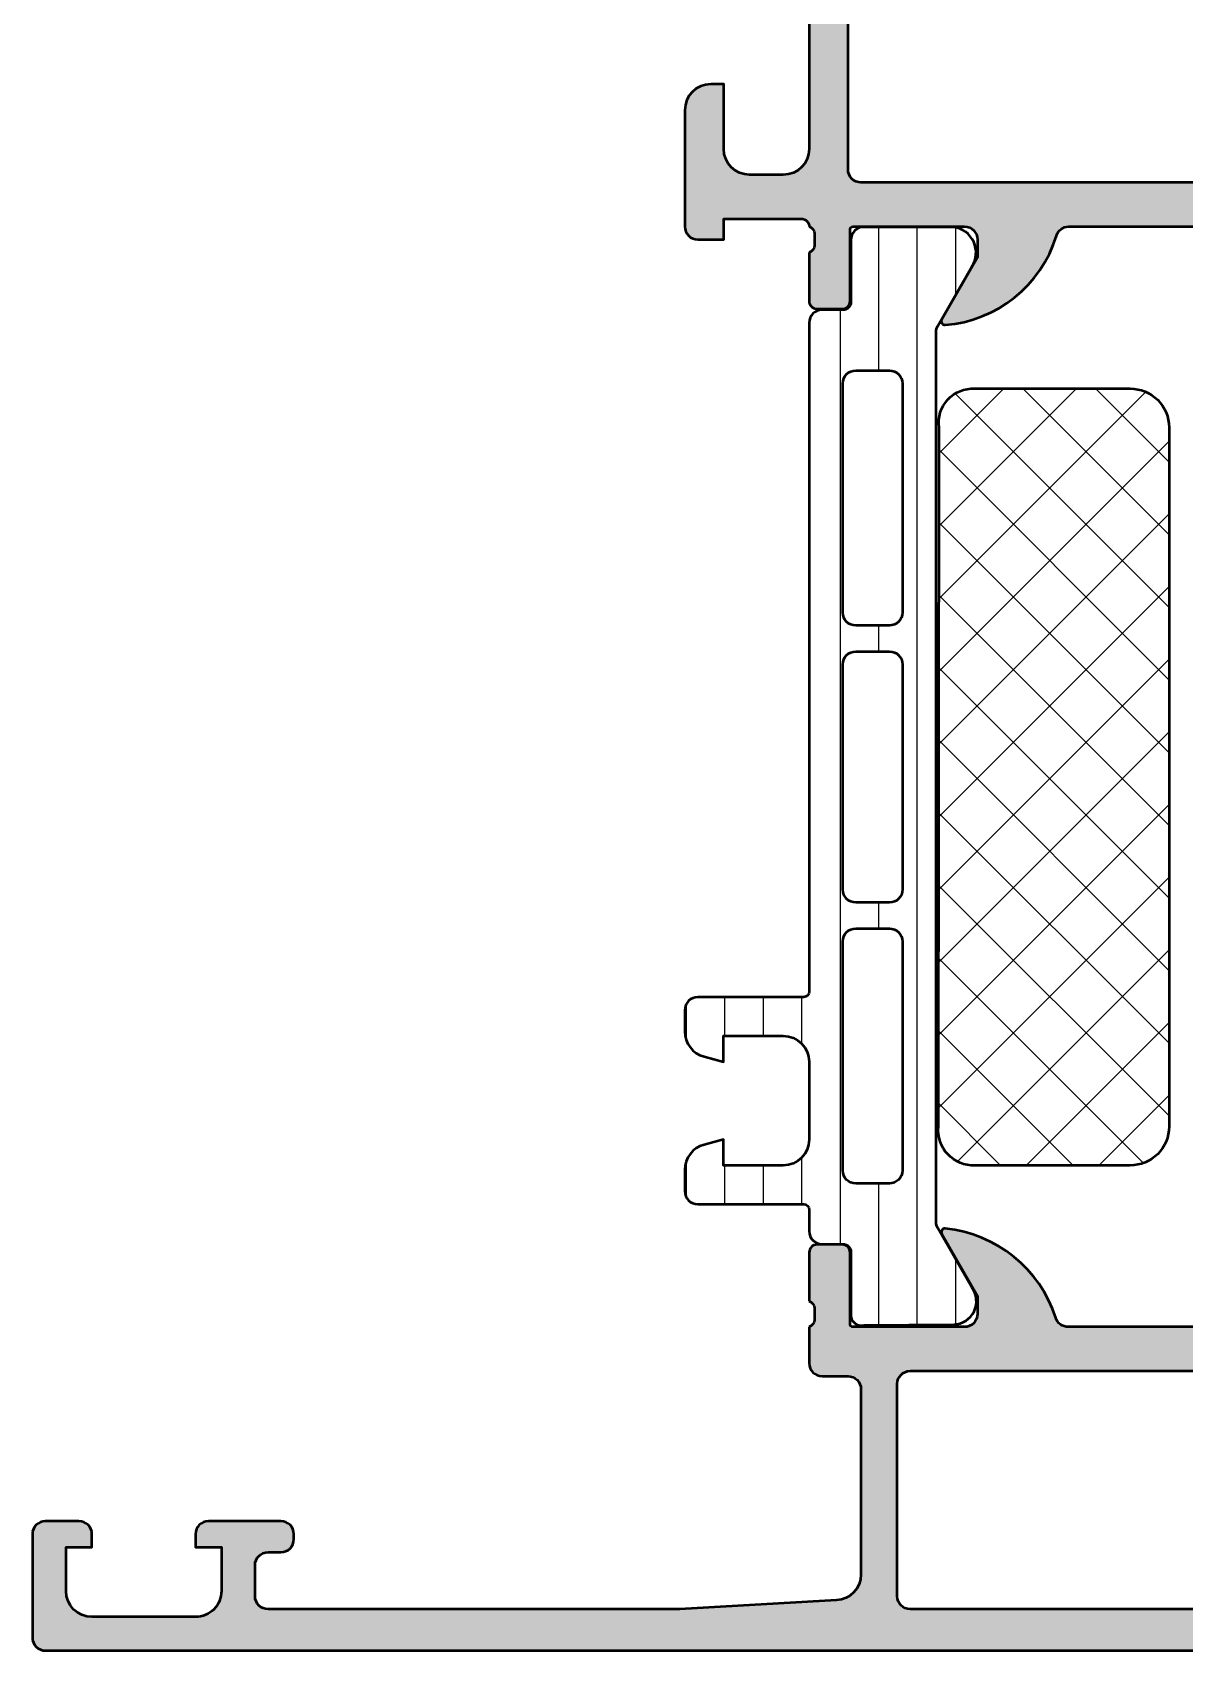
# Model space of a CAD drawing. Extents: x 0 to 104, y 0 to 125.
# Drawn here: x 0 to 44.5, y 0 to 62.5 of the extents above; entities that cross this region are included whole.
import ezdxf

# ---------------------------------------------------------------- set-up
doc = ezdxf.new("R2010")
doc.units = 0
for name, color, linetype, lineweight in [('0S-Alu contour', 7, 'Continuous', 50), ('0S-Alu hatch', 252, 'Continuous', 25), ('0S-Plastic contour', 254, 'Continuous', 50), ('0S-Plastic hatch', 253, 'Continuous', 25), ('0S-PT contour', 91, 'Continuous', 50), ('0S-PT hatch', 103, 'Continuous', 25)]:
    doc.layers.add(name, color=color, linetype=linetype, lineweight=lineweight)

# ---------------------------------------------------------------- blocks, each defined once
blk = doc.blocks.new('345240__E3D02353_6C5F_4581_84E4_8FFC567F9FB7_')
at = {"layer": '0S-Alu hatch'}
h = blk.add_hatch(color=256, dxfattribs=at)
edge = h.paths.add_edge_path()
edge.add_line((30.49999809265138, 10.59999847412109), (31.49999809265136, 10.59999847412109))
edge.add_ellipse((31.49999809265137, 10.09999847412109), major_axis=(-0.5000000000000018, 0), ratio=1, start_angle=180, end_angle=270.0000000000004, ccw=False)
edge.add_line((31.99999809265137, 10.09999847412109), (31.99999809265138, 2.944488525390623))
edge.add_ellipse((31.00000742106394, 2.944476820800793), major_axis=(-0.9999906716559323, 0), ratio=1, start_angle=93.26926935200993, end_angle=180.0006706298244, ccw=False)
edge.add_line((31.05703544616699, 1.94611358642578), (24.99999999999999, 1.599998474121093))
edge.add_line((24.99999999999999, 1.599998474121093), (9.100006103515621, 1.599998474121093))
edge.add_ellipse((9.100002464158987, 2.099994834764455), major_axis=(-0.4999963606566068, 0), ratio=1, start_angle=-0.000417042864683026, end_angle=90.0004170425861, ccw=False)
edge.add_line((8.600006103515625, 2.09999847412352), (8.600006103515625, 3.300003051757812))
edge.add_ellipse((9.100008844383236, 3.300000310890201), major_axis=(-0.5000027408751234, 0), ratio=1, start_angle=270.00031407857114, end_angle=359.99968592151924, ccw=False)
edge.add_line((9.100006103515623, 3.800003051757812), (9.600006103515621, 3.800003051757812))
edge.add_arc((9.600018985091804, 4.29999017018163), 0.4999871185897585, 269.9985238420723, 360.0014761578453)
edge.add_line((10.10000610351562, 4.300003051757094), (10.10000610351562, 4.499999999999999))
edge.add_arc((9.600019903500325, 4.500013799984704), 0.4999862002057406, 359.9984185945515, 450.0015814054072)
edge.add_line((9.600006103515629, 5), (6.79998779296875, 5))
edge.add_arc((6.800036528742742, 4.499951264226007), 0.5000487381489366, 90.00558416400727, 179.994415836045)
edge.add_line((6.29998779296875, 4.499999999999542), (6.29998779296875, 4))
edge.add_line((6.29998779296875, 4), (7.29998779296875, 4))
edge.add_line((7.29998779296875, 4), (7.299987792968751, 2.300003051757813))
edge.add_ellipse((6.300035042676397, 2.299955803026453), major_axis=(-0.9999527514086279, 0), ratio=1, start_angle=89.99904127429778, end_angle=180.0027072806921, ccw=False)
edge.add_line((6.300018310546877, 1.300003051757812), (2.29998779296875, 1.300003051757812))
edge.add_ellipse((2.300030971468327, 2.300046230257389), major_axis=(-1.000043179431727, 0), ratio=1, start_angle=0.00247383901108833, end_angle=89.99752616102683, ccw=False)
edge.add_line((1.29998779296875, 2.300003051757153), (1.29998779296875, 4))
edge.add_line((1.29998779296875, 4), (2.29998779296875, 4))
edge.add_line((2.29998779296875, 4), (2.29998779296875, 4.500000000000001))
edge.add_arc((1.80003856548356, 4.500050770347224), 0.4999492300630801, 359.9941815559002, 450.0023212804759)
edge.add_line((1.800018310546874, 5), (0.5000000000000014, 5))
edge.add_arc((0.4999963606433605, 4.500003639356639), 0.4999963606566056, 89.99958295741315, 180.0004170428646)
edge.add_line((1e-16, 4.499999999997574), (0, 0.5))
edge.add_arc((0.4999963606433596, 0.4999963606433596), 0.4999963606566047, 179.9995829571354, 270.0004170425868)
edge.add_line((0.5, 1e-16), (103.4999847412109, 0))
edge.add_arc((103.4999883805676, 0.4999963606433225), 0.4999963606565677, 269.999582957409, 360.0004170428646)
edge.add_line((103.9999847412109, 0.5000000000023873), (103.9999847412109, 4.5))
edge.add_arc((103.4999883805676, 4.500003639356672), 0.4999963606565731, 359.9995829571354, 450.000417042591)
edge.add_line((103.4999847412109, 5), (102.199966430664, 5))
edge.add_arc((102.1999461757273, 4.50005077034724), 0.4999492300630647, 89.99767871952236, 180.0058184440372)
edge.add_line((101.6999969482422, 4.50000000000017), (101.6999969482422, 4))
edge.add_line((101.6999969482422, 4), (102.6999969482422, 4))
edge.add_line((102.6999969482422, 4), (102.6999969482422, 2.300003051757795))
edge.add_ellipse((101.6999537697426, 2.300046230257377), major_axis=(-1.000043179431718, 0), ratio=1, start_angle=90.00247383897272, end_angle=179.9975261609891, ccw=False)
edge.add_line((101.6999969482422, 1.300003051757812), (97.69996643066408, 1.300003051757812))
edge.add_ellipse((97.6999496985346, 2.299955803026481), major_axis=(-0.999952751408658, 0), ratio=1, start_angle=-0.0027072808267121218, end_angle=90.0009587257, ccw=False)
edge.add_line((96.69999694824222, 2.300003051758116), (96.6999969482422, 4))
edge.add_line((96.6999969482422, 4), (97.69999694824219, 4))
edge.add_line((97.69999694824219, 4), (97.69999694824219, 4.5))
edge.add_arc((97.19994821246819, 4.499951264225998), 0.5000487381489455, 0.0055841639549441, 89.99441583599162)
edge.add_line((97.19999694824219, 5), (94.3999786376953, 5))
edge.add_arc((94.39996483771061, 4.500013799984707), 0.499986200205745, 89.99841859459399, 180.0015814054484)
edge.add_line((93.89997863769531, 4.499999999999651), (93.89997863769531, 4.300003051757814))
edge.add_arc((94.39996575611912, 4.299990170181637), 0.4999871185897643, 179.9985238419079, 270.0014761579293)
edge.add_line((94.39997863769533, 3.800003051757812), (94.89997863769528, 3.800003051757812))
edge.add_ellipse((94.89997589682768, 3.300000310890186), major_axis=(-0.5000027408751385, 0), ratio=1, start_angle=180.0003140784808, end_angle=269.99968592142864, ccw=False)
edge.add_line((95.39997863769531, 3.300003051757018), (95.3999786376953, 2.099998474121103))
edge.add_ellipse((94.89998227705193, 2.099994834764458), major_axis=(-0.4999963606566104, 0), ratio=1, start_angle=89.99958295741868, end_angle=180.0004170428646, ccw=False)
edge.add_line((94.89997863769534, 1.599998474121093), (78.9999771118164, 1.599998474121093))
edge.add_line((78.9999771118164, 1.599998474121093), (72.94294738769531, 1.946113586425779))
edge.add_ellipse((72.99997541279838, 2.94447682080081), major_axis=(-0.9999906716559552, 0), ratio=1, start_angle=-0.0006706298242988851, end_angle=86.7307306479891, ccw=False)
edge.add_line((71.99998474121092, 2.944488525390114), (71.99998474121092, 10.09999847412111))
edge.add_ellipse((72.49998474121094, 10.09999847412108), major_axis=(-0.5000000000000142, 0), ratio=1, start_angle=270.00000000000165, end_angle=360, ccw=False)
edge.add_line((72.49998474121092, 10.59999847412109), (73.49998474121095, 10.59999847412109))
edge.add_arc((73.49998474121095, 11.09999847412107), 0.4999999999999858, 270, 360)
edge.add_line((73.99998474121094, 11.09999847412107), (73.99998474121092, 12.5))
edge.add_ellipse((74.07882118775393, 12.7675205919931), major_axis=(-0.2788950563274124, 0), ratio=1, start_angle=-1.1645893740987958, end_angle=73.58012358051411, ccw=False)
edge.add_line((73.79998374121091, 12.77318899999148), (73.79998374121091, 13.22678299999147))
edge.add_ellipse((74.07885183685408, 13.23244365946852), major_axis=(-0.2789255417371574, 0), ratio=1, start_angle=-73.57540544464689, end_angle=1.162870072884573, ccw=False)
edge.add_line((73.99998474121092, 13.49998699999146), (73.99998474121092, 15.37999799999999))
edge.add_arc((73.69998474121093, 15.37999799999999), 0.2999999999999989, 0, 90)
edge.add_line((73.69998474121093, 15.67999799999999), (72.72001042216813, 15.67999799999999))
edge.add_arc((72.72001042216813, 15.379998), 0.2999999999999971, 90, 180)
edge.add_line((72.42001042216813, 15.379998), (72.42001042216813, 12.61999999999999))
edge.add_ellipse((72.30001042216811, 12.62), major_axis=(-0.1200000000000045, 0), ratio=1, start_angle=90, end_angle=180, ccw=False)
edge.add_line((72.30001042216811, 12.49999999999999), (67.99998474121092, 12.49999999999999))
edge.add_ellipse((67.99998474121091, 12.99999999999998), major_axis=(-0.4999999999999876, 0), ratio=1, start_angle=0, end_angle=90.00000000000159, ccw=False)
edge.add_line((67.49998474121092, 12.99999999999998), (67.49998474121094, 13.70000000000003))
edge.add_line((67.49998474121094, 13.70000000000003), (68.88148019883327, 16.09282032302753))
edge.add_arc((68.76186495656263, 16.16188021535166), 0.1381197846482947, 330.0000000000039, 455.6225775508073)
edge.add_arc((69.2382079823847, 11.32339113815214), 4.999999999999994, 95.62257755079347, 162.2515836439301)
edge.add_ellipse((63.99998474121097, 12.99999999999992), major_axis=(-0.4999999999999217, 0), ratio=1, start_angle=89.99999999999511, end_angle=162.2515836439282, ccw=False)
edge.add_line((63.99998474121093, 12.5), (39.99999809265137, 12.49999999999999))
edge.add_ellipse((39.99999809265144, 12.99999999999992), major_axis=(-0.499999999999929, 0), ratio=1, start_angle=17.748416356061682, end_angle=89.99999999999272, ccw=False)
edge.add_arc((34.76177485147764, 11.32339113815211), 5.000000000000074, 17.74841635607097, 84.37742244920729)
edge.add_arc((35.23811787729967, 16.1618802153517), 0.1381197846482991, 84.37742244920769, 210.000000000001)
edge.add_line((35.11850263502901, 16.09282032302755), (36.49999809265138, 13.70000000000001))
edge.add_line((36.49999809265138, 13.70000000000001), (36.49999809265138, 12.99999999999999))
edge.add_ellipse((35.99999809265139, 12.99999999999998), major_axis=(-0.4999999999999858, 0), ratio=1, start_angle=89.9999999999992, end_angle=180, ccw=False)
edge.add_line((35.99999809265138, 12.49999999999999), (31.69997241169415, 12.49999999999999))
edge.add_ellipse((31.69997241169416, 12.61999999999999), major_axis=(-0.1199999999999957, 0), ratio=1, start_angle=0, end_angle=89.99999999999488, ccw=False)
edge.add_line((31.57997241169417, 12.61999999999999), (31.57997241169416, 15.379998))
edge.add_arc((31.27997241169416, 15.37999799999999), 0.3000000000000025, 0, 90.00000000000205)
edge.add_line((31.27997241169415, 15.67999799999999), (30.29999809265137, 15.67999799999999))
edge.add_arc((30.29999809265137, 15.37999799999999), 0.2999999999999971, 90, 180)
edge.add_line((29.99999809265137, 15.37999799999999), (29.99999809265137, 13.49998699999148))
edge.add_ellipse((29.9211309970082, 13.23244365946854), major_axis=(-0.2789255417371538, 0), ratio=1, start_angle=178.8371299271139, end_angle=253.57540544464462, ccw=False)
edge.add_line((30.19999909265138, 13.22678299999148), (30.19999909265137, 12.77318899999148))
edge.add_ellipse((29.92116164610834, 12.7675205919931), major_axis=(-0.2788950563274165, 0), ratio=1, start_angle=106.41987641949089, end_angle=181.1645893740976, ccw=False)
edge.add_line((29.99999809265137, 12.5), (29.99999809265137, 11.09999847412109))
edge.add_arc((30.49999809265138, 11.09999847412109), 0.5000000000000018, 180, 270.0000000000004)
edge = h.paths.add_edge_path()
edge.add_line((33.39999389648437, 2.100006103515625), (33.39999389648437, 10.29999542236328))
edge.add_ellipse((33.89999389648437, 10.29999542236328), major_axis=(-0.5, 0), ratio=1, start_angle=270, end_angle=360, ccw=False)
edge.add_line((33.89999389648437, 10.79999542236328), (70.09999084472656, 10.79999542236328))
edge.add_ellipse((70.09999084472656, 10.29999542236328), major_axis=(-0.5, 0), ratio=1, start_angle=180, end_angle=270, ccw=False)
edge.add_line((70.59999084472656, 10.29999542236328), (70.59999084472656, 2.100006103515625))
edge.add_ellipse((70.09999084472656, 2.100006103515625), major_axis=(-0.5000000000000002, 0), ratio=1, start_angle=90, end_angle=180, ccw=False)
edge.add_line((70.09999084472656, 1.600006103515624), (33.89999389648437, 1.600006103515625))
edge.add_ellipse((33.89999389648437, 2.100006103515625), major_axis=(-0.5, 0), ratio=1, start_angle=0, end_angle=90, ccw=False)
at = {"layer": '0S-Alu contour', "color": 7}
for points in [[(31.27997241169415, 15.67999799999999), (30.29999809265137, 15.67999799999999)], [(35.11850263502901, 16.09282032302755), (36.49999809265138, 13.70000000000001), (36.49999809265138, 12.99999999999999)], [(67.49998474121092, 12.99999999999998), (67.49998474121094, 13.70000000000003), (68.88148019883327, 16.09282032302753)], [(73.69998474121093, 15.67999799999999), (72.72001042216813, 15.67999799999999)], [(29.99999809265137, 15.37999799999999), (29.99999809265137, 13.49998699999148)], [(31.57997241169417, 12.61999999999999), (31.57997241169416, 15.379998)], [(72.42001042216813, 15.379998), (72.42001042216813, 12.61999999999999)], [(73.99998474121092, 13.49998699999146), (73.99998474121092, 15.37999799999999)], [(30.19999909265138, 13.22678299999148), (30.19999909265137, 12.77318899999148)], [(73.79998374121091, 12.77318899999148), (73.79998374121091, 13.22678299999147)], [(29.99999809265137, 12.5), (29.99999809265137, 11.09999847412109)], [(35.99999809265138, 12.49999999999999), (31.69997241169415, 12.49999999999999)], [(63.99998474121093, 12.5), (39.99999809265137, 12.49999999999999)], [(72.30001042216811, 12.49999999999999), (67.99998474121092, 12.49999999999999)], [(73.99998474121094, 11.09999847412107), (73.99998474121092, 12.5)], [(33.89999389648437, 10.79999542236328), (70.09999084472656, 10.79999542236328)], [(30.49999809265138, 10.59999847412109), (31.49999809265136, 10.59999847412109)], [(31.99999809265137, 10.09999847412109), (31.99999809265138, 2.944488525390623)], [(33.39999389648437, 2.100006103515625), (33.39999389648437, 10.29999542236328)], [(70.59999084472656, 10.29999542236328), (70.59999084472656, 2.100006103515625)], [(71.99998474121092, 2.944488525390114), (71.99998474121092, 10.09999847412111)], [(72.49998474121092, 10.59999847412109), (73.49998474121095, 10.59999847412109)], [(1e-16, 4.499999999997574), (0, 0.5)], [(1.800018310546874, 5), (0.5000000000000014, 5)], [(1.29998779296875, 2.300003051757153), (1.29998779296875, 4), (2.29998779296875, 4), (2.29998779296875, 4.500000000000001)], [(6.29998779296875, 4.499999999999542), (6.29998779296875, 4), (7.29998779296875, 4), (7.299987792968751, 2.300003051757813)], [(9.600006103515629, 5), (6.79998779296875, 5)], [(10.10000610351562, 4.300003051757094), (10.10000610351562, 4.499999999999999)], [(93.89997863769531, 4.499999999999651), (93.89997863769531, 4.300003051757814)], [(97.19999694824219, 5), (94.3999786376953, 5)], [(96.69999694824222, 2.300003051758116), (96.6999969482422, 4), (97.69999694824219, 4), (97.69999694824219, 4.5)], [(101.6999969482422, 4.50000000000017), (101.6999969482422, 4), (102.6999969482422, 4), (102.6999969482422, 2.300003051757795)], [(103.4999847412109, 5), (102.199966430664, 5)], [(103.9999847412109, 0.5000000000023873), (103.9999847412109, 4.5)], [(9.100006103515623, 3.800003051757812), (9.600006103515621, 3.800003051757812)], [(94.39997863769533, 3.800003051757812), (94.89997863769528, 3.800003051757812)], [(8.600006103515625, 2.09999847412352), (8.600006103515625, 3.300003051757812)], [(95.39997863769531, 3.300003051757018), (95.3999786376953, 2.099998474121103)], [(31.05703544616699, 1.94611358642578), (24.99999999999999, 1.599998474121093), (9.100006103515621, 1.599998474121093)], [(94.89997863769534, 1.599998474121093), (78.9999771118164, 1.599998474121093), (72.94294738769531, 1.946113586425779)], [(6.300018310546877, 1.300003051757812), (2.29998779296875, 1.300003051757812)], [(70.09999084472656, 1.600006103515624), (33.89999389648437, 1.600006103515625)], [(101.6999969482422, 1.300003051757812), (97.69996643066408, 1.300003051757812)], [(0.5, 1e-16), (103.4999847412109, 0)]]:
    blk.add_lwpolyline(points, dxfattribs=at)
for centre, radius, start, end in [((35.23811787729967, 16.1618802153517), 0.1381197846482991, 84.37742244920769, 210.000000000001), ((34.76177485147764, 11.32339113815211), 5.000000000000074, 17.74841635607097, 84.37742244920729), ((69.2382079823847, 11.32339113815214), 4.999999999999994, 95.62257755079347, 162.2515836439301), ((68.76186495656263, 16.16188021535166), 0.1381197846482947, 330.0000000000039, 95.62257755080729), ((30.29999809265137, 15.37999799999999), 0.2999999999999971, 90, 180), ((31.27997241169416, 15.37999799999999), 0.3000000000000025, 0, 90.00000000000205), ((72.72001042216813, 15.379998), 0.2999999999999971, 90, 180), ((73.69998474121093, 15.37999799999999), 0.2999999999999989, 0, 90), ((30.49999809265138, 11.09999847412109), 0.5000000000000018, 180, 270.0000000000004), ((73.49998474121095, 11.09999847412107), 0.4999999999999858, 270, 0), ((0.4999963606433605, 4.500003639356639), 0.4999963606566056, 89.99958295741315, 180.0004170428646), ((1.80003856548356, 4.500050770347224), 0.4999492300630801, 359.9941815559002, 90.00232128047595), ((6.800036528742742, 4.499951264226007), 0.5000487381489366, 90.00558416400727, 179.994415836045), ((9.600019903500325, 4.500013799984704), 0.4999862002057406, 359.9984185945515, 90.00158140540722), ((94.39996483771061, 4.500013799984707), 0.499986200205745, 89.99841859459399, 180.0015814054484), ((97.19994821246819, 4.499951264225998), 0.5000487381489455, 0.0055841639549441, 89.99441583599162), ((102.1999461757273, 4.50005077034724), 0.4999492300630647, 89.99767871952236, 180.0058184440372), ((103.4999883805676, 4.500003639356672), 0.4999963606565731, 359.9995829571354, 90.00041704259102), ((9.600018985091804, 4.29999017018163), 0.4999871185897585, 269.9985238420723, 0.0014761578452432), ((94.39996575611912, 4.299990170181637), 0.4999871185897643, 179.9985238419079, 270.0014761579293), ((0.4999963606433596, 0.4999963606433596), 0.4999963606566047, 179.9995829571354, 270.0004170425868), ((103.4999883805676, 0.4999963606433225), 0.4999963606565677, 269.999582957409, 0.0004170428646345)]:
    blk.add_arc(centre, radius, start, end, dxfattribs=at)
at = {"layer": '0S-Alu contour', "color": 7, "extrusion": (0, 0, -1)}
for centre, radius, start, end in [((-29.9211309970082, 13.23244365946854), 0.2789255417371538, 106.4245945553554, 181.1628700728862), ((-74.07885183685408, 13.23244365946852), 0.2789255417371574, 358.8371299271154, 73.57540544464695), ((-29.92116164610834, 12.7675205919931), 0.2788950563274165, 178.8354106259024, 253.5801235805091), ((-31.69997241169416, 12.61999999999999), 0.1199999999999957, 270.0000000000051, 0), ((-35.99999809265139, 12.99999999999998), 0.4999999999999858, 180, 270.0000000000008), ((-39.99999809265144, 12.99999999999992), 0.499999999999929, 270.0000000000073, 342.2515836439383), ((-63.99998474121097, 12.99999999999992), 0.4999999999999217, 197.7484163560719, 270.0000000000049), ((-67.99998474121091, 12.99999999999998), 0.4999999999999876, 269.9999999999984, 0), ((-72.30001042216811, 12.62), 0.1200000000000045, 180, 270), ((-74.07882118775393, 12.7675205919931), 0.2788950563274124, 286.4198764194859, 1.164589374098802), ((-33.89999389648437, 10.29999542236328), 0.5, 0, 90), ((-70.09999084472656, 10.29999542236328), 0.5, 90, 180), ((-31.49999809265137, 10.09999847412109), 0.5000000000000018, 89.99999999999959, 180), ((-72.49998474121094, 10.09999847412108), 0.5000000000000142, 0, 89.99999999999837), ((-9.100008844383236, 3.300000310890201), 0.5000027408751234, 0.0003140784807261, 89.99968592142883), ((-94.89997589682768, 3.300000310890186), 0.5000027408751385, 90.00031407857134, 179.9996859215192), ((-31.00000742106394, 2.944476820800793), 0.9999906716559324, 179.9993293701756, 266.7307306479901), ((-72.99997541279838, 2.94447682080081), 0.9999906716559552, 273.2692693520109, 0.000670629824406), ((-2.300030971468327, 2.300046230257389), 1.000043179431727, 270.0024738389732, 359.9975261609889), ((-6.300035042676397, 2.299955803026453), 0.9999527514086279, 179.9972927193079, 270.0009587257022), ((-9.100002464158987, 2.099994834764455), 0.4999963606566068, 269.9995829574139, 0.0004170428646345), ((-33.89999389648437, 2.100006103515625), 0.5, 270, 0), ((-70.09999084472656, 2.100006103515625), 0.5000000000000002, 180, 270), ((-94.89998227705193, 2.099994834764458), 0.4999963606566104, 179.9995829571354, 270.0004170425813), ((-97.6999496985346, 2.299955803026481), 0.999952751408658, 269.9990412743, 0.0027072808266599), ((-101.6999537697426, 2.300046230257377), 1.000043179431718, 180.002473839011, 269.9975261610273)]:
    blk.add_arc(centre, radius, start, end, dxfattribs=at)
blk = doc.blocks.new('368620__1642FA3F_E200_4AF3_9AC8_D5B3D3A3D8A8_')
at = {"layer": '0S-PT hatch'}
h = blk.add_hatch(dxfattribs=at)
h.set_pattern_fill('ANSI37', color=256, scale=0.625, angle=90, style=0)
h.set_pattern_definition([(135, (0, 0), (-1.403165018917055, -1.403165018917055), []), (225, (0, 0), (1.403165018917055, -1.403165018917055), [])])
edge = h.paths.add_edge_path()
edge.add_line((43.89946624513322, 47.24119923924223), (43.89946624513323, 20.24119923924223))
edge.add_ellipse((42.39946624513325, 20.24119923924222), major_axis=(-1.499999999999992, 0), ratio=1, start_angle=89.99999999999977, end_angle=180, ccw=False)
edge.add_line((42.39946624513324, 18.74119923924222), (36.39946624513323, 18.74119923924222))
edge.add_ellipse((36.34017571837361, 20.0980592454189), major_axis=(-1.358154793433056, 0), ratio=1, start_angle=-6.049808829115477, end_angle=92.50205419107851, ccw=False)
edge.add_line((34.98958496426138, 20.24119923924223), (35.01464883534277, 47.24119923924223))
edge.add_ellipse((36.32518046251161, 47.42054098313886), major_axis=(-1.322745858777754, 0), ratio=1, start_angle=-93.21944108476742, end_angle=7.792328578850288, ccw=False)
edge.add_line((36.39946624513323, 48.74119923924222), (42.39946624513322, 48.74119923924222))
edge.add_ellipse((42.39946624513323, 47.24119923924223), major_axis=(-1.499999999999992, 0), ratio=1, start_angle=180, end_angle=270.0000000000003, ccw=False)
at = {"layer": '0S-PT contour', "color": 7}
for points in [[(36.39946624513323, 48.74119923924222), (42.39946624513322, 48.74119923924222)], [(34.98958496426138, 20.24119923924223), (35.01464883534277, 47.24119923924223)], [(43.89946624513322, 47.24119923924223), (43.89946624513323, 20.24119923924223)], [(42.39946624513324, 18.74119923924222), (36.39946624513323, 18.74119923924222)]]:
    blk.add_lwpolyline(points, dxfattribs=at)
at = {"layer": '0S-PT contour', "color": 7, "extrusion": (0, 0, -1)}
for centre, radius, start, end in [((-36.32518046251161, 47.42054098313886), 1.322745858777754, 352.2076714211497, 93.2194410847674), ((-42.39946624513323, 47.24119923924223), 1.499999999999992, 89.99999999999973, 180), ((-36.34017571837361, 20.0980592454189), 1.358154793433056, 267.4979458089215, 6.049808829115455), ((-42.39946624513325, 20.24119923924222), 1.499999999999992, 180, 270.0000000000002)]:
    blk.add_arc(centre, radius, start, end, dxfattribs=at)
blk = doc.blocks.new('284035__7CB3BDC9_734C_4045_9C3F_DFFDCFAC9178___9AA111AE_9B15_4797_86A5_6192B3087232_')
at = {"layer": '0S-Plastic hatch'}
h = blk.add_hatch(dxfattribs=at)
h.set_pattern_fill('ANSI31', color=256, scale=0.4680000000000001, angle=45, style=0)
h.set_pattern_definition([(90, (0, 0), (-1.4859, 0), [])])
edge = h.paths.add_edge_path()
edge.add_line((29.99999809265138, 51.28262339778484), (29.99997517109338, 25.44125658823265))
edge.add_ellipse((29.79583630547135, 25.445375387072), major_axis=(-0.204180412775873, 0), ratio=1, start_angle=90.4850610657175, end_angle=178.8441310561829, ccw=False)
edge.add_line((29.79756485836661, 25.24120229122875), (25.69756485837833, 25.24120229122875))
edge.add_arc((25.69756485837833, 24.74120229122881), 0.4999999999999503, 90.0000000000004, 180)
edge.add_line((25.19756485837838, 24.74120229122881), (25.19756485837839, 23.91045306784114))
edge.add_arc((26.19756485837846, 23.91045306784116), 1.00000000000007, 180, 254.9999999989171)
edge.add_line((25.93874581325767, 22.94452724155692), (26.69756485837833, 22.74120229122875))
edge.add_line((26.69756485837833, 22.74120229122875), (26.69756485837833, 23.74120229122875))
edge.add_line((26.69756485837833, 23.74120229122875), (28.99756485836674, 23.74120229122875))
edge.add_ellipse((28.99585582452566, 22.73707631855116), major_axis=(-1.004127427074072, 0), ratio=1, start_angle=180.229859678484, end_angle=269.902482024915, ccw=False)
edge.add_line((29.99997517109337, 22.74110467439827), (29.99997517109337, 19.74122632025461))
edge.add_ellipse((28.99585561264546, 19.74532877543039), major_axis=(-1.004127938958024, 0), ratio=1, start_angle=90.09753001532101, end_angle=179.7659122786844, ccw=False)
edge.add_line((28.99756485836668, 18.74120229122875), (26.69756485837833, 18.74120229122875))
edge.add_line((26.69756485837833, 18.74120229122875), (26.69756485837821, 19.74120229122869))
edge.add_line((26.69756485837821, 19.74120229122869), (25.93874581325765, 19.53787734087044))
edge.add_arc((26.19756485837825, 18.57195151458677), 0.9999999999994599, 105.0000000010806, 180)
edge.add_line((25.19756485837879, 18.57195151458677), (25.19756485837833, 17.74120229122874))
edge.add_arc((25.69756485837833, 17.74120229122875), 0.5, 180, 270.0000000000008)
edge.add_line((25.69756485837834, 17.24120229122875), (29.7975648583667, 17.24120229122875))
edge.add_ellipse((29.7975648583667, 17.04120229122876), major_axis=(-0.1999999999999851, 0), ratio=1, start_angle=180, end_angle=270, ccw=False)
edge.add_line((29.99756485836668, 17.04120229122876), (29.99888540335663, 16.20013004610088))
edge.add_arc((30.4988827240224, 16.20010925689817), 0.4999973210979712, 179.9976177199981, 269.9982316841403)
edge.add_line((30.4988672926381, 15.70011193603833), (31.309198625453, 15.70008330962012))
edge.add_ellipse((31.30918775921869, 15.40008330981692), major_axis=(-0.2999999999999934, 0), ratio=1, start_angle=179.9979247021016, end_angle=269.9979247021146, ccw=False)
edge.add_line((31.60918775902189, 15.40007244358253), (31.6087688788091, 13.0000740742441))
edge.add_arc((32.00088899101292, 12.95537458939087), 0.394659633533609, 173.4966764135849, 285.8607182233164)
edge.add_line((32.10874938520434, 12.57574007870229), (35.5852908810102, 12.59496675997852))
edge.add_arc((35.55473383177225, 13.49773959203918), 0.9032898314300704, 271.9386070713273, 396.1316992520828)
edge.add_line((36.28428831475476, 14.03035838247478), (34.96590131696772, 16.31406298372988))
edge.add_ellipse((35.39892308860836, 16.56404727380666), major_axis=(-0.4999999999999968, 0), ratio=1, start_angle=-0.002015393048509395, end_angle=29.997921301462725, ccw=False)
edge.add_line((34.89892308891769, 16.56406486142887), (34.90000940134877, 50.91833361702789))
edge.add_ellipse((35.40000940100165, 50.91831498386866), major_axis=(-0.5000000000000732, 0), ratio=1, start_angle=329.9979281027706, end_angle=359.9978647972848, ccw=False)
edge.add_line((34.96700573974958, 51.16833064206306), (36.28555816920599, 53.45193973131244))
edge.add_arc((35.44432510298574, 53.99260512706297), 0.9999960709244795, 327.2709086022731, 441.8163166502147)
edge.add_line((35.58667160386752, 54.98241804653368), (32.11013010806168, 54.98254469399776))
edge.add_arc((32.11010935819178, 54.48254871698274), 0.4999959774455852, 89.99762222092792, 179.9982271832751)
edge.add_line((31.61011338098554, 54.48256418760272), (31.61035840156636, 52.08256579421701))
edge.add_ellipse((31.31035840176314, 52.08257666045133), major_axis=(-0.3000000000000041, 0), ratio=1, start_angle=89.99792470211662, end_angle=179.9979247021016, ccw=False)
edge.add_line((31.31034753552884, 51.78257666064812), (30.50001620271391, 51.78260528706633))
edge.add_arc((30.49999541351122, 51.28260796640055), 0.4999973210979694, 89.99761772008836, 179.9982316841069)
edge = h.paths.add_edge_path()
edge.add_line((31.29944679122505, 40.09119604587007), (31.29944679122506, 48.94118994235433))
edge.add_ellipse((31.79944679331269, 48.94118994053621), major_axis=(-0.5000000020876287, 0), ratio=1, start_angle=269.9981008973829, end_angle=360, ccw=False)
edge.add_line((31.79946336610951, 49.44118994234918), (33.09945747237741, 49.44118994234918))
edge.add_ellipse((33.09946111173403, 48.94119358170581), major_axis=(-0.4999963606566104, 0), ratio=1, start_angle=179.9995829571355, end_angle=270.0004170425845, ccw=False)
edge.add_line((33.5994574723774, 48.94118994234675), (33.5994574723774, 40.09119604586487))
edge.add_ellipse((33.09946111173414, 40.0911924065081), major_axis=(-0.4999963606564967, 0), ratio=1, start_angle=89.99958295740328, end_angle=180.0004170428646, ccw=False)
edge.add_line((33.09945747237742, 39.59119604586486), (31.79946336606467, 39.59119604586488))
edge.add_ellipse((31.79944679338236, 40.09119604774753), major_axis=(-0.5000000021573073, 0), ratio=1, start_angle=0, end_angle=90.00189908949602, ccw=False)
edge = h.paths.add_edge_path()
edge.add_line((33.59945747238779, 38.09119604656851), (33.59945747238779, 29.39118994305284))
edge.add_ellipse((33.09945747238778, 29.39118994304763), major_axis=(-0.4999999999999965, 0), ratio=1, start_angle=90.0000000000008, end_angle=180, ccw=False)
edge.add_line((33.09945747238779, 28.89118994304764), (31.79944679123544, 28.89118994304764))
edge.add_ellipse((31.79944679123544, 29.39118994304764), major_axis=(-0.5, 0), ratio=1, start_angle=0, end_angle=90, ccw=False)
edge.add_line((31.29944679123544, 29.39118994304764), (31.29944679123542, 38.09119604656853))
edge.add_ellipse((31.79944679123543, 38.09119604656332), major_axis=(-0.5, 0), ratio=1, start_angle=269.99999999880595, end_angle=360, ccw=False)
edge.add_line((31.79944679124585, 38.59119604656332), (33.09945747239818, 38.59119604656332))
edge.add_ellipse((33.09945747238778, 38.09119604656331), major_axis=(-0.5000000000000071, 0), ratio=1, start_angle=180, end_angle=269.999999998808, ccw=False)
edge = h.paths.add_edge_path()
edge.add_line((33.59945747238778, 27.39118994304764), (33.59945747238779, 18.54121130535756))
edge.add_ellipse((33.09944221359873, 18.54121130535237), major_axis=(-0.5000152587890554, 0), ratio=1, start_angle=89.9999999999983, end_angle=180, ccw=False)
edge.add_line((33.09944221359871, 18.04119604656332), (31.79943153244638, 18.04119604656332))
edge.add_ellipse((31.79943153244637, 18.54118078777425), major_axis=(-0.4999847412109304, 0), ratio=1, start_angle=0, end_angle=90.0000000000004, ccw=False)
edge.add_line((31.29944679123544, 18.54118078777425), (31.29944679123544, 27.39118994305278))
edge.add_ellipse((31.79944679332307, 27.39118994123468), major_axis=(-0.5000000020876216, 0), ratio=1, start_angle=269.998100897385, end_angle=360, ccw=False)
edge.add_line((31.79946336611986, 27.89118994304764), (33.09945747238778, 27.89118994304764))
edge.add_ellipse((33.09946111174446, 27.39119358240432), major_axis=(-0.4999963606565677, 0), ratio=1, start_angle=179.9995829571355, end_angle=270.00041704259104, ccw=False)
at = {"layer": '0S-Alu contour', "color": 7}
for points in [[(31.79946336610951, 49.44118994234918), (33.09945747237741, 49.44118994234918)], [(31.29944679122505, 40.09119604587007), (31.29944679122506, 48.94118994235433)], [(33.5994574723774, 48.94118994234675), (33.5994574723774, 40.09119604586487)], [(33.09945747237742, 39.59119604586486), (31.79946336606467, 39.59119604586488)], [(31.79944679124585, 38.59119604656332), (33.09945747239818, 38.59119604656332)], [(31.29944679123544, 29.39118994304764), (31.29944679123542, 38.09119604656853)], [(33.59945747238779, 38.09119604656851), (33.59945747238779, 29.39118994305284)], [(33.09945747238779, 28.89118994304764), (31.79944679123544, 28.89118994304764)], [(31.79946336611986, 27.89118994304764), (33.09945747238778, 27.89118994304764)], [(31.29944679123544, 18.54118078777425), (31.29944679123544, 27.39118994305278)], [(33.59945747238778, 27.39118994304764), (33.59945747238779, 18.54121130535756)], [(33.09944221359871, 18.04119604656332), (31.79943153244638, 18.04119604656332)]]:
    blk.add_lwpolyline(points, dxfattribs=at)
at = {"layer": '0S-Alu contour', "color": 7, "extrusion": (0, 0, -1)}
for centre, radius, start, end in [((-31.79944679331269, 48.94118994053621), 0.5000000020876287, 0, 90.00189910261706), ((-33.09946111173403, 48.94119358170581), 0.4999963606566104, 89.99958295741548, 180.0004170428646), ((-31.79944679338236, 40.09119604774753), 0.5000000021573073, 269.998100910504, 0), ((-33.09946111173414, 40.0911924065081), 0.4999963606564967, 179.9995829571354, 270.0004170425967), ((-31.79944679123543, 38.09119604656332), 0.5, 0, 90.00000000119407), ((-33.09945747238778, 38.09119604656331), 0.5000000000000071, 90.00000000119202, 180), ((-31.79944679123544, 29.39118994304764), 0.5, 270, 0), ((-33.09945747238778, 29.39118994304763), 0.4999999999999965, 180, 269.9999999999992), ((-31.79944679332307, 27.39118994123468), 0.5000000020876216, 0, 90.00189910261501), ((-33.09946111174446, 27.39119358240432), 0.4999963606565677, 89.99958295740896, 180.0004170428646), ((-31.79943153244637, 18.54118078777425), 0.4999847412109304, 269.9999999999996, 0), ((-33.09944221359873, 18.54121130535237), 0.5000152587890554, 180, 270.0000000000017)]:
    blk.add_arc(centre, radius, start, end, dxfattribs=at)
at = {"layer": '0S-Plastic contour', "color": 7}
for points in [[(31.61011338098554, 54.48256418760272), (31.61035840156636, 52.08256579421701)], [(35.58667160386752, 54.98241804653368), (32.11013010806168, 54.98254469399776)], [(34.96700573974958, 51.16833064206306), (36.28555816920599, 53.45193973131244)], [(29.99999809265138, 51.28262339778484), (29.99997517109338, 25.44125658823265)], [(31.31034753552884, 51.78257666064812), (30.50001620271391, 51.78260528706633)], [(34.89892308891769, 16.56406486142887), (34.90000940134877, 50.91833361702789)], [(29.79756485836661, 25.24120229122875), (25.69756485837833, 25.24120229122875)], [(25.19756485837838, 24.74120229122881), (25.19756485837839, 23.91045306784114)], [(25.93874581325767, 22.94452724155692), (26.69756485837833, 22.74120229122875), (26.69756485837833, 23.74120229122875), (28.99756485836674, 23.74120229122875)], [(29.99997517109337, 22.74110467439827), (29.99997517109337, 19.74122632025461)], [(28.99756485836668, 18.74120229122875), (26.69756485837833, 18.74120229122875), (26.69756485837821, 19.74120229122869), (25.93874581325765, 19.53787734087044)], [(25.19756485837879, 18.57195151458677), (25.19756485837833, 17.74120229122874)], [(25.69756485837834, 17.24120229122875), (29.7975648583667, 17.24120229122875)], [(29.99756485836668, 17.04120229122876), (29.99888540335663, 16.20013004610088)], [(36.28428831475476, 14.03035838247478), (34.96590131696772, 16.31406298372988)], [(30.4988672926381, 15.70011193603833), (31.309198625453, 15.70008330962012)], [(31.60918775902189, 15.40007244358253), (31.6087688788091, 13.0000740742441)], [(32.10874938520434, 12.57574007870229), (35.5852908810102, 12.59496675997852)]]:
    blk.add_lwpolyline(points, dxfattribs=at)
for centre, radius, start, end in [((32.11010935819178, 54.48254871698274), 0.4999959774455852, 89.99762222092792, 179.9982271832751), ((35.44432510298574, 53.99260512706297), 0.9999960709244795, 327.2709086022731, 81.81631665021466), ((30.49999541351122, 51.28260796640055), 0.4999973210979694, 89.99761772008836, 179.9982316841069), ((25.69756485837833, 24.74120229122881), 0.4999999999999503, 90.0000000000004, 180), ((26.19756485837846, 23.91045306784116), 1.00000000000007, 180, 254.9999999989171), ((26.19756485837825, 18.57195151458677), 0.9999999999994599, 105.0000000010806, 180), ((25.69756485837833, 17.74120229122875), 0.5, 180, 270.0000000000008), ((30.4988827240224, 16.20010925689817), 0.4999973210979712, 179.9976177199981, 269.9982316841403), ((35.55473383177225, 13.49773959203918), 0.9032898314300704, 271.9386070713273, 36.13169925208278), ((32.00088899101292, 12.95537458939087), 0.394659633533609, 173.4966764135849, 285.8607182233164)]:
    blk.add_arc(centre, radius, start, end, dxfattribs=at)
at = {"layer": '0S-Plastic contour', "color": 7, "extrusion": (0, 0, -1)}
for centre, radius, start, end in [((-31.31035840176314, 52.08257666045133), 0.3000000000000041, 180.0020752978985, 270.0020752978834), ((-35.40000940100165, 50.91831498386866), 0.5000000000000732, 0.0021352027151592, 30.00207189722943), ((-29.79583630547135, 25.445375387072), 0.204180412775873, 181.1558689438172, 269.5149389342825), ((-28.99585582452566, 22.73707631855116), 1.004127427074072, 90.09751797508503, 179.770140321516), ((-28.99585561264546, 19.74532877543039), 1.004127938958024, 180.2340877213157, 269.902469984679), ((-29.7975648583667, 17.04120229122876), 0.1999999999999851, 90, 180), ((-35.39892308860836, 16.56404727380666), 0.4999999999999968, 330.0020786985373, 0.0020153930485069), ((-31.30918775921869, 15.40008330981692), 0.2999999999999934, 90.00207529788545, 180.0020752978985)]:
    blk.add_arc(centre, radius, start, end, dxfattribs=at)
blk = doc.blocks.new('357120__2D412EDD_E4E7_45FA_8C2D_106D17A00A96_')
at = {"layer": '0S-Alu hatch'}
h = blk.add_hatch(color=256, dxfattribs=at)
edge = h.paths.add_edge_path()
edge.add_line((25.00002042902816, 123.5), (25.00002042902827, 71.59917475573639))
edge.add_line((25.00002042902827, 71.59917475573639), (26.09974426269753, 70.4994511604308))
edge.add_line((26.09974426269753, 70.4994511604308), (26.69971984863503, 70.4994511604309))
edge.add_line((26.69971984863503, 70.4994511604309), (26.69971984863526, 71.99990868568443))
edge.add_ellipse((27.69980624791066, 71.99981465632598), major_axis=(-1.000086403695785, 0), ratio=1, start_angle=270.004949886158, end_angle=359.99461298015063, ccw=False)
edge.add_line((27.69971984863514, 72.99990105628967), (28.99976867676014, 72.99990105628967))
edge.add_ellipse((28.9997138680719, 71.99984624799048), major_axis=(-1.00005480980111, 0), ratio=1, start_angle=180.002703004082, end_angle=269.99685986559155, ccw=False)
edge.add_line((29.99976867676014, 71.99989342689712), (29.99976867676014, 65.99945831298828))
edge.add_ellipse((29.47492933644174, 65.49945831298828), major_axis=(-0.7248836686985424, 0), ratio=1, start_angle=136.3884232636892, end_angle=223.6115767363109, ccw=False)
edge.add_line((29.99976867676014, 64.99945831298828), (29.99976867676014, 57.99945831298828))
edge.add_ellipse((28.99970987903112, 57.99951711071731), major_axis=(-1.000058799457506, 0), ratio=1, start_angle=90.00336866364432, end_angle=179.996631336242, ccw=False)
edge.add_line((28.99976867676014, 56.99945831298828), (27.69971984863514, 56.99945831298828))
edge.add_ellipse((27.69980731920406, 57.9995457835572), major_axis=(-1.000087474394137, 0), ratio=1, start_angle=0.005011256110094564, end_angle=89.99498874391941, ccw=False)
edge.add_line((26.69971984863514, 57.99945831298777), (26.69971984863503, 60.49945831298817))
edge.add_line((26.69971984863503, 60.49945831298817), (26.19971984863548, 60.49945831298839))
edge.add_arc((26.19980731920441, 59.49937084241913), 1.000087474394484, 90.005011256081, 179.9949887440353)
edge.add_line((25.19971984863514, 59.49945831298856), (25.19978088379151, 54.99945831298839))
edge.add_arc((25.69975014317078, 54.99943520135122), 0.4999692599134503, 179.9973514385092, 270.0035228322284)
edge.add_line((25.69978088379139, 54.49946594238281), (26.69978088379139, 54.49945831298851))
edge.add_line((26.69978088379139, 54.49945831298851), (26.69978088379139, 55.29945373535167))
edge.add_line((26.69978088379139, 55.29945373535167), (29.6996893310569, 55.29945373535167))
edge.add_ellipse((29.69964663649679, 54.99945373838955), major_axis=(-0.3000000000001639, 0), ratio=1, start_angle=180.0256445042399, end_angle=269.99184593963065, ccw=False)
edge.add_ellipse((29.92081015990475, 54.73206742070225), major_axis=(-0.2788950563273152, 0), ratio=1, start_angle=178.8354106258957, end_angle=253.5801235805342, ccw=False)
edge.add_line((30.19964760644768, 54.72639901270383), (30.19964760644768, 54.27280501270388))
edge.add_ellipse((29.92077951080424, 54.26714435322692), major_axis=(-0.2789255417374257, 0), ratio=1, start_angle=106.4245945553397, end_angle=181.1628700728665, ccw=False)
edge.add_line((29.99964660644741, 53.99960101270369), (29.99964660644764, 52.11959001269519))
edge.add_arc((30.29964660644777, 52.11959001269526), 0.300000000000125, 180, 269.9999999999891)
edge.add_line((30.29964660644771, 51.81959001269513), (31.27962092549058, 51.81959001269513))
edge.add_arc((31.27962092549012, 52.11959001269531), 0.3000000000001819, 270.0000000000868, 360)
edge.add_line((31.57962092549031, 52.11959001269531), (31.57962092549031, 54.8795878393546))
edge.add_ellipse((31.69962092549051, 54.87958783935445), major_axis=(-0.1200000000002106, 0), ratio=1, start_angle=269.99990065160705, end_angle=360, ccw=False)
edge.add_line((31.6996211335653, 54.99958783935448), (35.99964660644776, 54.99958038330078))
edge.add_ellipse((35.9996594887013, 54.4995932656928), major_axis=(-0.499987117773936, 0), ratio=1, start_angle=179.9993980350858, end_angle=270.0014762355518, ccw=False)
edge.add_line((36.49964660644764, 54.49958801269327), (36.49964660644753, 53.79958343505837))
edge.add_line((36.49964660644753, 53.79958343505837), (35.11757599426426, 51.40575905338778))
edge.add_arc((35.23596176416104, 51.33740922174286), 0.136699999999796, 150.0000814796693, 274.3397826725535)
edge.add_arc((34.87688670343555, 56.06901172563901), 4.881907809370366, 274.3397826725685, 343.0454840365948)
edge.add_ellipse((40.02487824676975, 54.49958038330162), major_axis=(-0.4999999999990421, 0), ratio=1, start_angle=269.9999999996898, end_angle=343.0454840362441, ccw=False)
edge.add_line((40.02487824677245, 54.99958038330067), (63.95745284638451, 54.99958038330067))
edge.add_ellipse((63.95745284638444, 54.49958038330202), major_axis=(-0.4999999999986429, 0), ratio=1, start_angle=197.2895527157372, end_angle=269.999999999991, ccw=False)
edge.add_arc((69.13549584760501, 56.11132548595029), 4.923085062804656, 197.2895527157378, 265.5272736079422)
edge.add_arc((68.76223181025578, 51.33951703130105), 0.1366999999999316, 265.5272736079759, 389.9999185204087)
edge.add_line((68.8806175801526, 51.40786686294621), (67.49976390838867, 53.79958343505848))
edge.add_line((67.49976390838867, 53.79958343505848), (67.4997639083882, 54.49958801269497))
edge.add_ellipse((67.9997510261349, 54.49959326569246), major_axis=(-0.4999871177742791, 0), ratio=1, start_angle=-90.00147623555182, end_angle=0.0006019649143240713, ccw=False)
edge.add_line((67.99976390838845, 54.99958038330078), (72.29971643542115, 54.9995878392283))
edge.add_ellipse((72.29971664349566, 54.87958783922833), major_axis=(-0.1200000000001494, 0), ratio=1, start_angle=180, end_angle=270.0000993482606, ccw=False)
edge.add_line((72.4197166434958, 54.87958783922832), (72.4197166434958, 52.11941025402722))
edge.add_arc((72.71971664349599, 52.11941025402746), 0.3000000000001819, 180, 270.0000000000434)
edge.add_line((72.71971664349621, 51.81941025402728), (73.69969096253897, 51.81941025402728))
edge.add_arc((73.6996909625388, 52.11941025402729), 0.3000000000000114, 270.0000000000326, 360)
edge.add_line((73.9996909625388, 52.11941025402729), (73.99969096253892, 53.99942125403583))
edge.add_ellipse((74.07855805818197, 54.26696459455884), major_axis=(-0.2789255417371783, 0), ratio=1, start_angle=-1.1628700728662125, end_angle=73.5754054446727, ccw=False)
edge.add_line((73.79968996253876, 54.2726252540358), (73.79968996253876, 54.72621925403586))
edge.add_ellipse((74.07852740908261, 54.73188766203378), major_axis=(-0.278895056328224, 0), ratio=1, start_angle=-73.580123580612, end_angle=1.1645893739986946, ccw=False)
edge.add_ellipse((74.29973644400303, 54.99940825402796), major_axis=(-0.3000454814632008, 0), ratio=1, start_angle=270.00174847805926, end_angle=360, ccw=False)
edge.add_line((74.29972728760538, 55.29945373535145), (77.2996295118354, 55.29945373535167))
edge.add_line((77.2996295118354, 55.29945373535167), (77.2996295118355, 54.49945831298805))
edge.add_line((77.2996295118355, 54.49945831298805), (78.29962951183575, 54.49946594238269))
edge.add_arc((78.29966025245619, 54.99943520135116), 0.4999692599135067, 269.9964771677912, 360.0026485614908)
edge.add_line((78.79962951183552, 54.99945831298938), (78.79969054699177, 59.49945831298816))
edge.add_arc((77.79960307642278, 59.4993708424193), 1.0000874743942, 0.0050112561101264, 89.9949887439092)
edge.add_line((77.79969054699188, 60.49945831298828), (77.29969054699166, 60.49945831298828))
edge.add_line((77.29969054699166, 60.49945831298828), (77.29969054699166, 57.99945831298828))
edge.add_ellipse((76.29960314951883, 57.99954571045066), major_axis=(-1.000087401291649, 0), ratio=1, start_angle=90.00501389832692, end_angle=179.9949929319336, ccw=False)
edge.add_line((76.29969066620129, 56.99945831298827), (74.99964183807604, 56.99945831298828))
edge.add_ellipse((74.99970063580508, 57.99951711071731), major_axis=(-1.000058799457517, 0), ratio=1, start_angle=0.0033686637580103707, end_angle=89.99663133635562, ccw=False)
edge.add_line((73.99964183807606, 57.9994583129863), (73.99964183807606, 64.99945831298828))
edge.add_ellipse((74.5244811783945, 65.49945831298828), major_axis=(-0.7248836686985655, 0), ratio=1, start_angle=-43.61157673630902, end_angle=43.611576736309075, ccw=False)
edge.add_line((73.99964183807606, 65.99945831298828), (73.99964183807606, 71.9998934268948))
edge.add_ellipse((74.99969664676468, 71.99984624799022), major_axis=(-1.00005480980148, 0), ratio=1, start_angle=270.0031401344103, end_angle=359.997296995918, ccw=False)
edge.add_line((74.9996418380764, 72.99990105628979), (76.29969066620083, 72.99990105628967))
edge.add_ellipse((76.29960422058518, 71.99981472920577), major_axis=(-1.000086330820005, 0), ratio=1, start_angle=180.0053828449331, end_angle=269.99504745861657, ccw=False)
edge.add_line((77.29969054699166, 71.99990868568348), (77.29969054699188, 70.49945116043068))
edge.add_line((77.29969054699188, 70.49945116043068), (77.89966613292904, 70.4994511604308))
edge.add_line((77.89966613292904, 70.4994511604308), (79.00002042902815, 71.59980521325451))
edge.add_line((79.00002042902815, 71.59980521325451), (79.00002042902825, 123.4999999999999))
edge.add_arc((77.49999869683552, 123.4999782678072), 1.500021732350176, 0.0008300963284152, 89.99916990341487)
edge.add_line((77.50002042902815, 125), (26.50002042902804, 125))
edge.add_arc((26.50004769070733, 123.4999727383208), 1.500027261926907, 90.00104130051878, 179.9989586992153)
edge = h.paths.add_edge_path()
edge.add_ellipse((27.50002042902816, 121.5), major_axis=(-0.5, 0), ratio=1, start_angle=270, end_angle=360, ccw=False)
edge.add_line((27.50002042902816, 122), (76.50002042902815, 122))
edge.add_ellipse((76.50002042902815, 121.5), major_axis=(-0.5, 0), ratio=1, start_angle=180, end_angle=270, ccw=False)
edge.add_line((77.00002042902815, 121.5), (77.00002042902815, 75.5))
edge.add_ellipse((76.50002042902815, 75.5), major_axis=(-0.5, 0), ratio=1, start_angle=90, end_angle=180, ccw=False)
edge.add_line((76.50002042902815, 75), (27.50002042902816, 75))
edge.add_ellipse((27.50002042902816, 75.5), major_axis=(-0.5, 0), ratio=1, start_angle=0, end_angle=90, ccw=False)
edge.add_line((27.00002042902815, 75.5), (27.00002042902815, 121.5))
edge = h.paths.add_edge_path()
edge.add_ellipse((31.99978667641681, 72.89944970702362), major_axis=(-0.5000027408751199, 0), ratio=1, start_angle=270.0003140785705, end_angle=359.99968592151924, ccw=False)
edge.add_line((31.9997839355492, 73.39945244789124), (71.999626579287, 73.39945244789124))
edge.add_ellipse((71.99962383841938, 72.89944970702362), major_axis=(-0.5000027408751199, 0), ratio=1, start_angle=180.0003140784808, end_angle=269.99968592142864, ccw=False)
edge.add_line((72.499626579287, 72.89945244789044), (72.499626579287, 57.19945526123125))
edge.add_ellipse((71.99962383841938, 57.19945800209807), major_axis=(-0.5000027408751199, 0), ratio=1, start_angle=90.00031407857142, end_angle=179.9996859215194, ccw=False)
edge.add_line((71.999626579287, 56.69945526123047), (31.9997839355492, 56.69945526123047))
edge.add_ellipse((31.99978667641681, 57.19945800209807), major_axis=(-0.5000027408751199, 0), ratio=1, start_angle=0.00031407848081244083, end_angle=89.99968592142937, ccw=False)
edge.add_line((31.49978393554921, 57.19945526123125), (31.49978393554921, 72.89945244789044))
at = {"layer": '0S-Alu contour', "color": 7}
for points in [[(31.49978393554921, 57.19945526123125), (31.49978393554921, 72.89945244789044)], [(29.99976867676014, 64.99945831298828), (29.99976867676014, 57.99945831298828)], [(26.69971984863514, 57.99945831298777), (26.69971984863503, 60.49945831298817), (26.19971984863548, 60.49945831298839)], [(25.19971984863514, 59.49945831298856), (25.19978088379151, 54.99945831298839)], [(28.99976867676014, 56.99945831298828), (27.69971984863514, 56.99945831298828)], [(71.999626579287, 56.69945526123047), (31.9997839355492, 56.69945526123047)], [(25.69978088379139, 54.49946594238281), (26.69978088379139, 54.49945831298851), (26.69978088379139, 55.29945373535167), (29.6996893310569, 55.29945373535167)], [(30.19964760644768, 54.72639901270383), (30.19964760644768, 54.27280501270388)], [(31.57962092549031, 52.11959001269531), (31.57962092549031, 54.8795878393546)], [(31.6996211335653, 54.99958783935448), (35.99964660644776, 54.99958038330078)], [(36.49964660644764, 54.49958801269327), (36.49964660644753, 53.79958343505837), (35.11757599426426, 51.40575905338778)], [(40.02487824677245, 54.99958038330067), (63.95745284638451, 54.99958038330067)], [(29.99964660644741, 53.99960101270369), (29.99964660644764, 52.11959001269519)], [(30.29964660644771, 51.81959001269513), (31.27962092549058, 51.81959001269513)]]:
    blk.add_lwpolyline(points, dxfattribs=at)
for centre, radius, start, end in [((26.19980731920441, 59.49937084241913), 1.000087474394484, 90.005011256081, 179.9949887440353), ((25.69975014317078, 54.99943520135122), 0.4999692599134503, 179.9973514385092, 270.0035228322284), ((34.87688670343555, 56.06901172563901), 4.881907809370366, 274.3397826725685, 343.0454840365948), ((30.29964660644777, 52.11959001269526), 0.300000000000125, 180, 269.9999999999891), ((31.27962092549012, 52.11959001269531), 0.3000000000001819, 270.0000000000868, 0), ((35.23596176416104, 51.33740922174286), 0.136699999999796, 150.0000814796693, 274.3397826725535)]:
    blk.add_arc(centre, radius, start, end, dxfattribs=at)
at = {"layer": '0S-Alu contour', "color": 7, "extrusion": (0, 0, -1)}
for centre, radius, start, end in [((-27.69980731920406, 57.9995457835572), 1.000087474394137, 270.0050112560806, 359.9949887438899), ((-28.99970987903112, 57.99951711071731), 1.000058799457506, 180.003368663758, 269.9966313363557), ((-31.99978667641681, 57.19945800209807), 0.5000027408751199, 270.0003140785706, 359.9996859215192), ((-29.69964663649679, 54.99945373838955), 0.3000000000001639, 90.00815406036934, 179.9743554957601), ((-29.92081015990475, 54.73206742070225), 0.2788950563273152, 106.4198764194658, 181.1645893741044), ((-31.69962092549051, 54.87958783935445), 0.1200000000002106, 0, 90.00009934839296), ((-35.9996594887013, 54.4995932656928), 0.4999871177739361, 89.9985237644482, 180.0006019649143), ((-40.02487824676975, 54.49958038330162), 0.4999999999990421, 16.95451596375592, 90.0000000003102), ((-29.92077951080424, 54.26714435322692), 0.2789255417374257, 178.8371299271335, 253.5754054446603)]:
    blk.add_arc(centre, radius, start, end, dxfattribs=at)
blk = doc.blocks.new('368620__A3030E21_DD7F_40ED_88C0_E7DAFC4E0EFE_')
at = {"layer": '0S-Alu contour', "color": 7}
for name in ['357120__2D412EDD_E4E7_45FA_8C2D_106D17A00A96_', '345240__E3D02353_6C5F_4581_84E4_8FFC567F9FB7_']:
    blk.add_blockref(name, (0, 0), dxfattribs=at)
at = {"layer": '0S-Plastic contour', "color": 7}
blk.add_blockref('284035__7CB3BDC9_734C_4045_9C3F_DFFDCFAC9178___9AA111AE_9B15_4797_86A5_6192B3087232_', (0, 0), dxfattribs=at)
at = {"layer": '0S-PT contour', "color": 7}
blk.add_blockref('368620__1642FA3F_E200_4AF3_9AC8_D5B3D3A3D8A8_', (0, 0), dxfattribs=at)

msp = doc.modelspace()

# ---------------------------------------------------------------- block references
at = {"layer": '0S-Alu contour', "color": 7}
msp.add_blockref('368620__A3030E21_DD7F_40ED_88C0_E7DAFC4E0EFE_', (0, 0), dxfattribs=at)

doc.saveas('drawing.dxf')
